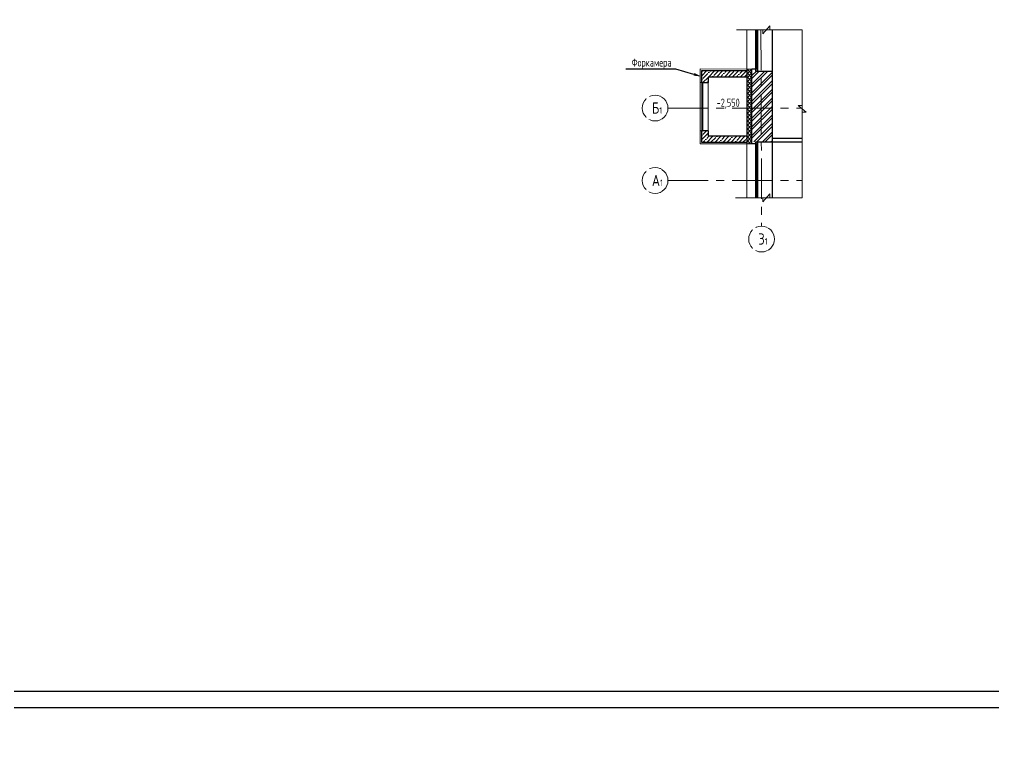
# Model space of a CAD drawing. Header units: millimetres. Extents: x -136099598 to 9192475, y 0 to 779331.
# Drawn here: x -69466 to -39190, y 240816 to 263905 of the extents above; entities that cross this region are included whole.
import ezdxf
from ezdxf import colors
from ezdxf.entities.mleader import LeaderData, LeaderLine
from ezdxf.math import Vec2, Vec3

# ---------------------------------------------------------------- set-up
doc = ezdxf.new("R2010")
doc.units = ezdxf.units.MM
doc.header["$MEASUREMENT"] = 0
doc.linetypes.add('CENTER', pattern=[2, 1.25, -0.25, 0.25, -0.25])
doc.layers.get('0').update_dxf_attribs({"color": 250, "lineweight": 9})
for name, color, linetype, lineweight in [('_0', 250, 'Continuous', 9), ('АР_МосжилНии_Стены', 202, 'Continuous', 30), ('АР_Навесной фасад', 5, 'Continuous', 5), ('АР_Оси', 193, 'Continuous', 9), ('АР_Отметки', 250, 'Continuous', 15), ('АР_Перегородки газоблок', 174, 'Continuous', 30), ('АР_Сущ Несущая стена', 202, 'Continuous', 30), ('АР_Утеплитель', 250, 'Continuous', 9), ('АР_Штриховка кирпич', 250, 'Continuous', 9), ('АР_Штриховка монолит', 250, 'Continuous', 9)]:
    doc.layers.add(name, color=color, linetype=linetype, lineweight=lineweight)
doc.layers.add('_RAMKA', color=7, linetype='Continuous')
doc.layers.add('АР_новое окно', color=160, linetype='Continuous')
doc.styles.add('ISOCPEUR', font='isocpeur.ttf', dxfattribs={"width": 0.7})
doc.styles.add('ГОСТ 2.304', font='isocpeur.ttf', dxfattribs={"width": 0.7})

# ---------------------------------------------------------------- blocks, each defined once
blk = doc.blocks.new('_DotSmall')
at = {"color": 0, "linetype": 'ByBlock', "const_width": 0.5}
blk.add_lwpolyline([(-0.0625, 0, 1), (0.0625, 0, 1)], format="xyb", close=True, dxfattribs=at)

msp = doc.modelspace()

# ---------------------------------------------------------------- hatches: boundary and pattern name
at = {"layer": 'АР_Утеплитель', "ltscale": 100}
h = msp.add_hatch(dxfattribs=at)
h.set_pattern_fill('ANSI37', color=256, scale=700)
h.set_pattern_definition([(45, (-1022741.43, 295828.86), (-61.871843, 61.871843), []), (135, (-1022741.43, 295828.86), (-61.871843, -61.871843), [])])
h.paths.add_polyline_path([(-46701.5, 260401.7), (-46851.5, 260401.7), (-46851.5, 260036.7), (-46701.5, 260036.7)])
h.paths.add_polyline_path([(-46701.5, 261751.7), (-46851.5, 261751.7), (-46851.5, 260401.7), (-46701.5, 260401.7)])
h.paths.add_polyline_path([(-46851.5, 261751.7), (-46701.5, 261751.7), (-46701.5, 262366.7), (-46851.5, 262366.7)])
at = {"layer": 'АР_Штриховка кирпич', "ltscale": 100}
h = msp.add_hatch(dxfattribs=at)
h.set_pattern_fill('ANSI32', color=256, scale=500)
h.set_pattern_definition([(45, (-997627.94, 337423.83), (-132.58252, 132.58252), []), (45, (-997539.55, 337423.83), (-132.58252, 132.58252), [])])
h.paths.add_polyline_path([(-46061.5, 262301.7), (-46701.5, 262301.7), (-46701.5, 260101.7), (-46061.5, 260101.7)])
h = msp.add_hatch(dxfattribs=at)
h.set_pattern_fill('ANSI31', color=256, scale=600, angle=-90)
h.set_pattern_definition([(315, (-162536.76, 90989.5), (53.033009, 53.033009), [])])
h.paths.add_polyline_path([(-48224.1, 261944.5), (-48224.1, 260443), (-48261.5, 260443), (-48261.5, 261944.5)])
at = {"layer": 'АР_Штриховка монолит', "ltscale": 100}
h = msp.add_hatch(dxfattribs=at)
h.set_pattern_fill('ANSI35', color=256, scale=700)
h.set_pattern_definition([(45, (165852.58, 172601.04), (-123.74369, 123.74369), []), (45, (165976.32, 172601.04), (-123.74369, 123.74369), [218.75, -43.75, 0, -43.75])])
h.paths.add_polyline_path([(-48061.6, 260443), (-48262.3, 260443), (-48262.3, 261944.5), (-48061.5, 261944.5), (-48061.4, 262116.8), (-46861.5, 262116.8), (-46861.4, 262316.8), (-48261.4, 262316.8), (-48261.6, 260086.8), (-46861.5, 260086.7), (-46861.4, 260286.7), (-48061.6, 260286.8)])

# ---------------------------------------------------------------- linework, layer by layer
at = {"color": 18, "ltscale": 150, "true_color": 0x000000}
for points in [[(-46145.9, 263585.4), (-46145.9, 263708.3), (-46360, 263462.6), (-46360, 263585.4)], [(-47180.5, 263585.4), (-45135.3, 263585.4), (-45135.3, 258364.2), (-47209.6, 258364.2)], [(-45135.3, 261023.6), (-45012.5, 261023.6), (-45258.1, 261237.6), (-45135.3, 261237.6)], [(-46145.9, 258364.2), (-46145.9, 258487.1), (-46360, 258241.4), (-46360, 258364.2)]]:
    msp.add_lwpolyline(points, dxfattribs=at)
at = {"layer": '_0', "ltscale": 100}
msp.add_line((-48061.5, 261944.5), (-48061.5, 260443), dxfattribs=at)
for points in [[(-48061.5, 260443), (-48311.5, 260443), (-48311.5, 261944.5), (-48061.5, 261944.5)], [(-48311.5, 261944.5), (-48061.5, 261944.5)], [(-48061.5, 260443), (-48261.6, 260443)]]:
    msp.add_lwpolyline(points, dxfattribs=at)
msp.add_lwpolyline([(-48224.1, 261944.5), (-48224.1, 260443), (-48261.5, 260443), (-48261.5, 261944.5)], close=True, dxfattribs=at)
at = {"layer": '_RAMKA', "ltscale": 100}
for points in [[(-9566.1, 242529), (-9566.1, 326529), (-128366.1, 326529), (-128366.1, 242529)], [(-10066.1, 243029), (-10066.1, 326029), (-126366.1, 326029), (-126366.1, 243029)]]:
    msp.add_lwpolyline(points, close=True, dxfattribs=at)
at = {"layer": 'АР_МосжилНии_Стены', "ltscale": 100}
for points in [[(-48261.5, 261944.5), (-48061.5, 261944.5)], [(-48061.5, 260443), (-48261.6, 260443)]]:
    msp.add_lwpolyline(points, dxfattribs=at)
at = {"layer": 'АР_Навесной фасад', "ltscale": 100}
for p, q in [((-46861.5, 260166.9), (-46861.5, 263585.4)), ((-46851.5, 260166.9), (-46851.5, 262366.7)), ((-46861.5, 260651.7), (-46861.5, 261751.7)), ((-46851.5, 260651.7), (-46851.5, 261751.7)), ((-46861.5, 258364.2), (-46861.5, 260281.8)), ((-46851.5, 260036.7), (-46851.5, 260281.8))]:
    msp.add_line(p, q, dxfattribs=at)
for points in [[(-46701.5, 262366.7), (-46861.5, 262366.7)], [(-46701.5, 260036.7), (-46861.5, 260036.7)]]:
    msp.add_lwpolyline(points, dxfattribs=at)
at = {"layer": 'АР_новое окно'}
for p, q in [((-46582.5, 262301.7), (-46582.5, 263585.4)), ((-46582.5, 263585.4), (-46582.5, 262301.7)), ((-46547.5, 262371.7), (-46547.5, 263585.4)), ((-46512.5, 262301.7), (-46512.5, 263585.4)), ((-46061.5, 262301.7), (-46061.5, 263585.4)), ((-46512.5, 262371.7), (-46582.5, 262371.7)), ((-46582.5, 258364.2), (-46582.5, 260101.7)), ((-46582.5, 260101.7), (-46582.5, 258364.2)), ((-46512.5, 258364.2), (-46512.5, 260101.7)), ((-46061.5, 258364.2), (-46061.5, 260101.7)), ((-46512.5, 260031.7), (-46582.5, 260031.7)), ((-46547.5, 258364.2), (-46547.5, 260031.7))]:
    msp.add_line(p, q, dxfattribs=at)
at = {"layer": 'АР_новое окно', "lineweight": 20}
for p, q in [((-46512.5, 262301.7), (-46582.5, 262301.7)), ((-46512.5, 260101.7), (-46582.5, 260101.7))]:
    msp.add_line(p, q, dxfattribs=at)
at = {"layer": 'АР_Оси', "color": 6, "linetype": 'CENTER', "ltscale": 1000}
for p, q in [((-49309.1, 261151.7), (-45135.3, 261151.7)), ((-49309.1, 258901.7), (-45135.3, 258901.7))]:
    msp.add_line(p, q, dxfattribs=at)
at = {"layer": 'АР_Оси', "color": 6}
for centre in [(-49709.1, 261151.7), (-49709.1, 258901.7), (-46399.8, 257081.7)]:
    msp.add_circle(centre, 400, dxfattribs=at)
at = {"layer": 'АР_Перегородки газоблок', "ltscale": 100}
for points in [[(-46061.5, 260221.7), (-45135.3, 260221.7)], [(-46061.5, 260101.7), (-45135.3, 260101.7)]]:
    msp.add_lwpolyline(points, dxfattribs=at)
at = {"layer": 'АР_Сущ Несущая стена', "color": 4, "lineweight": 15, "ltscale": 100}
for p, q in [((-46582.5, 262301.7), (-46582.5, 263585.4)), ((-46582.5, 258364.2), (-46582.5, 260101.7))]:
    msp.add_line(p, q, dxfattribs=at)
at = {"layer": 'АР_Сущ Несущая стена', "ltscale": 100}
for p, q in [((-46701.5, 260036.7), (-46701.5, 262366.7)), ((-46582.5, 262366.7), (-46701.5, 262366.7)), ((-46582.5, 262301.7), (-46582.5, 262366.7)), ((-46582.5, 262301.7), (-46061.5, 262301.7)), ((-46582.5, 262301.7), (-46061.5, 262301.7)), ((-46061.5, 260101.7), (-46061.5, 262301.7)), ((-46582.5, 260101.7), (-46061.5, 260101.7)), ((-46582.5, 260101.7), (-46061.5, 260101.7)), ((-46582.5, 260036.7), (-46582.5, 260101.7)), ((-46582.5, 260036.7), (-46701.5, 260036.7))]:
    msp.add_line(p, q, dxfattribs=at)
for points in [[(-48261.5, 261944.5), (-48261.4, 262316.9), (-46861.5, 262316.7)], [(-48061.4, 262116.8), (-48061.5, 261944.5)], [(-46861.5, 262116.8), (-48061.4, 262116.8)], [(-46861.5, 260086.7), (-48261.6, 260086.9), (-48261.6, 260443)], [(-48061.6, 260443), (-48061.6, 260286.8), (-46861.5, 260286.7)]]:
    msp.add_lwpolyline(points, dxfattribs=at)
at = {"layer": 'АР_Утеплитель', "ltscale": 0.25}
msp.add_lwpolyline([(-46861.5, 260036.7), (-48311.6, 260036.9), (-48311.4, 262366.9), (-46861.5, 262366.7)], dxfattribs=at)

# ---------------------------------------------------------------- leaders
at = {"layer": 'АР_Отметки'}
ml = msp.add_multileader_mtext('Standard', dxfattribs=at)
ml.set_content('-2,550', color=256, style='ISOCPEUR')
ml.set_leader_properties(color=256, linetype='Continuous', lineweight=-1)
ml.set_arrow_properties(name='DOTSMALL')
ml.build(insert=Vec2(0, 0))
ml.multileader.update_dxf_attribs({"has_text_frame": 1, "text_left_attachment_type": 4, "text_right_attachment_type": 4, "dogleg_length": 100, "arrow_head_size": 180})
ctx = ml.context
ctx.base_point, ctx.char_height, ctx.arrow_head_size, ctx.landing_gap_size, ctx.plane_origin = Vec3(-47846.4, 261111.7), 250, 180, 50, Vec3(-46904.8, 259758.1)
ctx.left_attachment, ctx.right_attachment = 4, 4
notes = []
notes.append((ctx, [(0, (0, 0, 0), (0, 0), (1, 0), 1, [])]))
ctx.mtext.insert, ctx.mtext.width, ctx.mtext.defined_height, ctx.mtext.line_spacing_style, ctx.mtext.flow_direction = Vec3(-47796.4, 261445), 599.198, 407.5, 2, 5
at = {"layer": 'АР_Утеплитель', "color": 2, "ltscale": 0.25}
ml = msp.add_multileader_mtext('Standard', dxfattribs=at)
ml.set_content('\\A1;Форкамера', color=2, style='ISOCPEUR')
ml.set_leader_properties()
ml.build(insert=Vec2(0, 0))
ml.multileader.update_dxf_attribs({"text_left_attachment_type": 6, "text_right_attachment_type": 6, "dogleg_length": 100, "arrow_head_size": 250})
ctx = ml.context
ctx.base_point, ctx.char_height, ctx.arrow_head_size, ctx.landing_gap_size, ctx.plane_origin = Vec3(-50462.5, 262366.6), 250, 250, 25, Vec3(-70087.8, 260338.1)
ctx.left_attachment, ctx.right_attachment = 6, 6
notes.append((ctx, [(0, (1, 1, 0), (-49069.5, 262366.6), (-1, 0), 170.5, [(1, [(-48261.4, 262130.7)], 0, [])])]))
ctx.mtext.insert, ctx.mtext.width, ctx.mtext.flow_direction = Vec3(-50437.5, 262691.6), 6210.487, 5
for ctx, leaders in notes:
    for number, flags, end, landing, length, lines in leaders:
        leader = LeaderData()
        leader.index, (leader.has_last_leader_line, leader.has_dogleg_vector, leader.attachment_direction) = number, flags
        leader.last_leader_point, leader.dogleg_vector, leader.dogleg_length = Vec3(end), Vec3(landing), length
        for number, points, colour, breaks in lines:
            line = LeaderLine()
            line.index, line.vertices, line.color, line.breaks = number, Vec3.list(points), colors.encode_raw_color(colour), breaks
            leader.lines.append(line)
        ctx.leaders.append(leader)

# ---------------------------------------------------------------- next in the draw order: texts
at = {"layer": 'АР_Оси', "color": 6, "char_height": 350, "width": 114.629, "attachment_point": 1, "line_spacing_factor": 1.149209, "style": 'ГОСТ 2.304', "bg_fill": 2}
for s, insert in [('{\\W0.8;Б\\H0.57143x;1}', (-49808.9, 261329.5)), ('{\\W0.8;А\\H0.57143x;1}', (-49808.9, 259079.5)), ('{\\W0.8;3\\H0.57143x;1}', (-46499.6, 257259.5))]:
    msp.add_mtext(s, dxfattribs=dict(at, insert=insert))

# ---------------------------------------------------------------- next in the draw order: linework, layer by layer
at = {"layer": 'АР_Оси', "color": 6, "linetype": 'CENTER', "ltscale": 1000}
msp.add_line((-46417.8, 263585.4), (-46399.8, 257481.7), dxfattribs=at)

doc.saveas('drawing.dxf')
